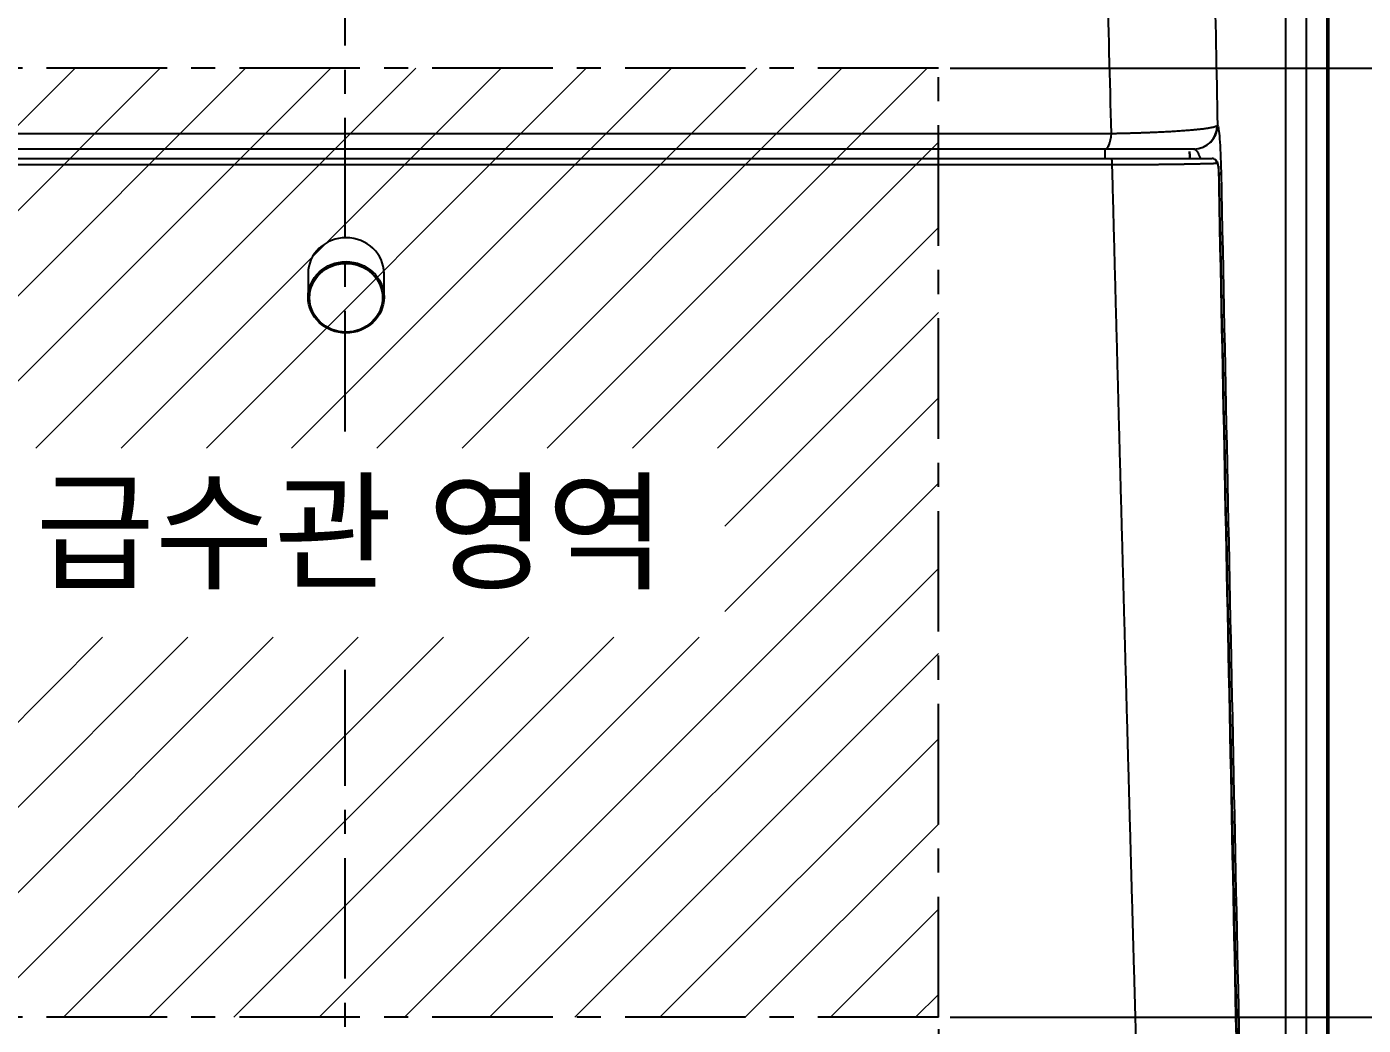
# Model space of a CAD drawing. Header units: millimetres. Extents: x 6110 to 6704, y -2661 to -1821.
# Drawn here: x 6266.3 to 6336.8, y -2487.9 to -2435.3 of the extents above; entities that cross this region are included whole.
import ezdxf

# ---------------------------------------------------------------- set-up
doc = ezdxf.new("R2010")
doc.units = ezdxf.units.MM
doc.header["$LTSCALE"] = 0.1
doc.linetypes.add('CENTERX2', pattern=[101.6, 63.5, -12.7, 12.7, -12.7])
doc.linetypes.add('HIDDEN2', pattern=[4.7625, 3.175, -1.5875])
doc.layers.add('1', color=4, linetype='HIDDEN2', lineweight=13)
doc.layers.add('DIM', color=3, linetype='Continuous', lineweight=9)
doc.layers.add('CENTER', color=1, linetype='CENTERX2')
doc.styles.get("Standard").update_dxf_attribs({"font": 'arial.ttf'})
doc.dimstyles.new('ISO-25', dxfattribs={"dimtxt": 2.5, "dimasz": 2.5, "dimexe": 1.25, "dimexo": 0.625, "dimtad": 1, "dimlfac": 5, "dimtxsty": 'Standard', "dimcen": 2.5, "dimadec": 0, "dimazin": 0, "dimtfac": 1, "dimtmove": 0, "dimatfit": 3, "dimfxl": 0, "dimarcsym": 0})

# ---------------------------------------------------------------- blocks, each defined once
blk = doc.blocks.new('*D82')
at = {"layer": 'Defpoints', "color": 0}
for p in [(6251.882, -2487.467), (6314.382, -2487.467), (6314.382, -2503.068)]:
    blk.add_point(p, dxfattribs=at)
at = {"layer": 'DIM', "color": 0, "lineweight": -2}
for p, q in [((6251.882, -2488.092), (6251.882, -2504.318)), ((6314.382, -2488.092), (6314.382, -2504.318)), ((6256.882, -2503.068), (6309.382, -2503.068))]:
    blk.add_line(p, q, dxfattribs=at)
at = {"layer": 'DIM', "color": 0}
for points in [[(6256.882, -2502.235), (6256.882, -2503.902), (6251.882, -2503.068)], [(6309.382, -2502.235), (6309.382, -2503.902), (6314.382, -2503.068)]]:
    blk.add_solid(points, dxfattribs=at)
at = {"layer": 'DIM', "color": 0, "insert": (6295.442, -2499.89), "char_height": 5, "attachment_point": 5}
blk.add_mtext('250', dxfattribs=at)
blk = doc.blocks.new('*D83')
at = {"layer": 'Defpoints', "color": 0}
for p in [(6314.382, -2487.467), (6360.16, -2487.467), (6311.704, -2532.542)]:
    blk.add_point(p, dxfattribs=at)
at = {"layer": 'DIM', "color": 0, "lineweight": -2}
for p, q in [((6315.007, -2487.467), (6361.41, -2487.467)), ((6360.16, -2527.542), (6360.16, -2492.467)), ((6312.329, -2532.542), (6361.41, -2532.542))]:
    blk.add_line(p, q, dxfattribs=at)
at = {"layer": 'DIM', "color": 0}
for points in [[(6359.327, -2492.467), (6360.993, -2492.467), (6360.16, -2487.467)], [(6359.327, -2527.542), (6360.993, -2527.542), (6360.16, -2532.542)]]:
    blk.add_solid(points, dxfattribs=at)
at = {"layer": 'DIM', "color": 0, "insert": (6356.53, -2510.004), "char_height": 5, "attachment_point": 5, "rotation": 90}
blk.add_mtext('180,3', dxfattribs=at)
blk = doc.blocks.new('*D84')
at = {"layer": 'Defpoints', "color": 0}
for p in [(6314.382, -2437.467), (6360.16, -2437.467), (6314.382, -2487.467)]:
    blk.add_point(p, dxfattribs=at)
at = {"layer": 'DIM', "color": 0, "lineweight": -2}
for p, q in [((6315.007, -2437.467), (6361.41, -2437.467)), ((6360.16, -2482.467), (6360.16, -2442.467)), ((6315.007, -2487.467), (6361.41, -2487.467))]:
    blk.add_line(p, q, dxfattribs=at)
at = {"layer": 'DIM', "color": 0}
for points in [[(6359.327, -2442.467), (6360.993, -2442.467), (6360.16, -2437.467)], [(6359.327, -2482.467), (6360.993, -2482.467), (6360.16, -2487.467)]]:
    blk.add_solid(points, dxfattribs=at)
at = {"layer": 'DIM', "color": 0, "insert": (6356.982, -2462.467), "char_height": 5, "attachment_point": 5, "rotation": 90}
blk.add_mtext('200', dxfattribs=at)
blk = doc.blocks.new('*D85')
at = {"layer": 'Defpoints', "color": 0}
for p in [(6324.46, -2027.378), (6392.692, -2027.378), (6311.704, -2532.542)]:
    blk.add_point(p, dxfattribs=at)
at = {"layer": 'DIM', "color": 0, "lineweight": -2}
for p, q in [((6325.085, -2027.378), (6393.942, -2027.378)), ((6392.692, -2527.542), (6392.692, -2032.378)), ((6312.329, -2532.542), (6393.942, -2532.542))]:
    blk.add_line(p, q, dxfattribs=at)
at = {"layer": 'DIM', "color": 0}
for points in [[(6391.858, -2032.378), (6393.525, -2032.378), (6392.692, -2027.378)], [(6391.858, -2527.542), (6393.525, -2527.542), (6392.692, -2532.542)]]:
    blk.add_solid(points, dxfattribs=at)
at = {"layer": 'DIM', "color": 0, "insert": (6389.062, -2279.96), "char_height": 5, "attachment_point": 5, "rotation": 90}
blk.add_mtext('2020,7', dxfattribs=at)
blk = doc.blocks.new('*D93')
at = {"layer": 'Defpoints', "color": 0}
for p in [(6325.085, -2027.378), (6402.037, -2595.98), (6423.82, -2595.98)]:
    blk.add_point(p, dxfattribs=at)
at = {"layer": 'DIM', "color": 0, "lineweight": -2}
for p, q in [((6325.71, -2027.378), (6425.07, -2027.378)), ((6423.82, -2032.378), (6423.82, -2590.98)), ((6402.662, -2595.98), (6425.07, -2595.98))]:
    blk.add_line(p, q, dxfattribs=at)
at = {"layer": 'DIM', "color": 0}
for points in [[(6422.987, -2032.378), (6424.654, -2032.378), (6423.82, -2027.378)], [(6422.987, -2590.98), (6424.654, -2590.98), (6423.82, -2595.98)]]:
    blk.add_solid(points, dxfattribs=at)
at = {"layer": 'DIM', "color": 0, "insert": (6420.19, -2311.679), "char_height": 5, "attachment_point": 5, "rotation": 90}
blk.add_mtext('2274,4', dxfattribs=at)

msp = doc.modelspace()

# ---------------------------------------------------------------- hatches: boundary and pattern name
at = {"layer": 'DIM'}
h = msp.add_hatch(dxfattribs=at)
h.set_pattern_fill('ANSI31', color=2)
edge = h.paths.add_edge_path()
edge.add_line((6619.617, -2595.98), (6619.617, -1962.206))
edge.add_line((6634.617, -1966.11), (6619.617, -1966.11))
edge.add_line((6634.617, -2610.98), (6634.617, -1966.11))
edge.add_line((6634.617, -2610.98), (6184.457, -2610.98))
edge.add_line((6619.617, -2595.98), (6184.457, -2595.98))
edge.add_line((6184.457, -2610.98), (6184.457, -2595.98))

# ---------------------------------------------------------------- linework, layer by layer
at = {"layer": '1', "color": 7, "linetype": 'Continuous', "lineweight": -3}
for p, q in [((6332.686, -2517.795), (6332.686, -2399.48)), ((6333.768, -2400.726), (6333.768, -2517.795)), ((6334.85, -2404.019), (6334.85, -2518.039)), ((6334.939, -2404.249), (6334.939, -2518.039)), ((6242.787, -2440.908), (6323.502, -2440.908)), ((6242.808, -2442.23), (6323.48, -2442.23)), ((6323.178, -2441.73), (6243.107, -2441.73)), ((6323.545, -2442.566), (6242.743, -2442.566)), ((6281.172, -2448.282), (6281.172, -2449.539)), ((6285.172, -2449.539), (6285.172, -2448.282))]:
    msp.add_line(p, q, dxfattribs=at)
for centre, major_axis, ratio, start_param, end_param in [((6323.178, -2440.48), (0, 1.25), 0.275706, 3.141593, 4.363323), ((6327.829, -2440.48), (0, 1.25), 0.996726, 3.141593, 4.701381), ((6327.843, -2440.485), (0.841, 0.925), 0.997501, 3.896883, 5.448953), ((6323.48, -2442.48), (0, 0.25), 0.277139, 4.363323, 6.283185), ((6328.804, -2442.48), (0, 0.25), 0.989325, 4.676273, 6.283185), ((6328.031, -2442.948), (-1.25, -0.026), 0.365029, 2.73844, 3.085348), ((6283.172, -2448.282), (2, 0), 0.939693, 1.570796, 3.141593), ((6283.172, -2448.282), (2, 0), 0.939693, 0, 1.570796)]:
    msp.add_ellipse(centre, major_axis=major_axis, ratio=ratio, start_param=start_param, end_param=end_param, dxfattribs=at)
for centre, major_axis in [((6283.172, -2449.539), (-2, 0)), ((6283.172, -2449.565), (1.925, 0))]:
    msp.add_ellipse(centre, major_axis=major_axis, ratio=0.939693, dxfattribs=at)
for points, degree in [([(6323.502, -2440.908), (6323.427, -2438.069), (6323.353, -2435.229), (6323.28, -2432.388)], 3), ([(6328.92, -2431.98), (6328.977, -2434.815), (6329.034, -2437.651), (6329.091, -2440.485)], 3), ([(6329.075, -2440.494), (6329.082, -2440.49), (6329.087, -2440.487), (6329.091, -2440.485)], 3), ([(6323.146, -2441.73), (6323.15, -2441.897), (6323.155, -2442.064), (6323.159, -2442.231)], 3), ([(6327.629, -2442.231), (6327.626, -2442.105), (6327.623, -2441.979), (6327.621, -2441.853)], 3), ([(6327.863, -2441.734), (6327.853, -2441.732), (6327.841, -2441.73), (6327.829, -2441.73)], 3), ([(6329.127, -2442.572), (6329.114, -2442.402), (6329, -2442.31)], 2), ([(6329.198, -2443.796), (6329.187, -2443.258), (6329.163, -2442.839), (6329.135, -2442.632)], 3), ([(6329.135, -2442.632), (6329.595, -2465.429), (6330.059, -2488.196), (6330.531, -2510.9)], 3), ([(6329.279, -2442.948), (6329.729, -2464.834), (6330.184, -2486.68), (6330.649, -2508.448)], 3), ([(6330.558, -2508.796), (6330.096, -2487.194), (6329.644, -2465.515), (6329.198, -2443.796)], 3)]:
    msp.add_open_spline(points, degree=degree, dxfattribs=at)
for points, knots in [([(6323.502, -2440.908), (6323.508, -2440.908), (6323.522, -2440.908), (6323.542, -2440.907), (6323.563, -2440.907), (6323.583, -2440.906), (6323.603, -2440.906), (6323.624, -2440.906), (6323.644, -2440.905), (6323.664, -2440.905), (6323.685, -2440.904), (6323.705, -2440.904), (6323.726, -2440.904), (6323.746, -2440.903), (6323.766, -2440.903), (6323.787, -2440.902), (6323.807, -2440.902), (6323.828, -2440.901), (6323.848, -2440.901), (6323.868, -2440.901), (6323.889, -2440.9), (6323.909, -2440.9), (6323.929, -2440.899), (6323.95, -2440.899), (6323.97, -2440.898), (6323.991, -2440.898), (6324.011, -2440.897), (6324.031, -2440.897), (6324.052, -2440.896), (6324.072, -2440.896), (6324.092, -2440.895), (6324.113, -2440.895), (6324.133, -2440.894), (6324.154, -2440.894), (6324.174, -2440.893), (6324.194, -2440.893), (6324.215, -2440.892), (6324.235, -2440.892), (6324.255, -2440.891), (6324.276, -2440.891), (6324.296, -2440.89), (6324.316, -2440.89), (6324.336, -2440.889), (6324.357, -2440.889), (6324.377, -2440.888), (6324.397, -2440.888), (6324.418, -2440.887), (6324.438, -2440.887), (6324.458, -2440.886), (6324.478, -2440.885), (6324.498, -2440.885), (6324.519, -2440.884), (6324.539, -2440.884), (6324.559, -2440.883), (6324.579, -2440.883), (6324.599, -2440.882), (6324.62, -2440.881), (6324.64, -2440.881), (6324.66, -2440.88), (6324.68, -2440.88), (6324.7, -2440.879), (6324.72, -2440.878), (6324.74, -2440.878), (6324.76, -2440.877), (6324.781, -2440.876), (6324.801, -2440.876), (6324.821, -2440.875), (6324.841, -2440.875), (6324.861, -2440.874), (6324.881, -2440.873), (6324.901, -2440.873), (6324.921, -2440.872), (6324.941, -2440.871), (6324.96, -2440.871), (6324.98, -2440.87), (6325, -2440.869), (6325.02, -2440.869), (6325.04, -2440.868), (6325.06, -2440.867), (6325.08, -2440.867), (6325.099, -2440.866), (6325.119, -2440.865), (6325.139, -2440.865), (6325.159, -2440.864), (6325.179, -2440.863), (6325.198, -2440.862), (6325.218, -2440.862), (6325.238, -2440.861), (6325.257, -2440.86), (6325.277, -2440.86), (6325.296, -2440.859), (6325.316, -2440.858), (6325.336, -2440.857), (6325.355, -2440.857), (6325.375, -2440.856), (6325.394, -2440.855), (6325.414, -2440.854), (6325.433, -2440.854), (6325.452, -2440.853), (6325.472, -2440.852), (6325.491, -2440.851), (6325.511, -2440.851), (6325.53, -2440.85), (6325.549, -2440.849), (6325.568, -2440.848), (6325.588, -2440.847), (6325.607, -2440.847), (6325.626, -2440.846), (6325.762, -2440.84), (6326.012, -2440.829), (6326.369, -2440.812), (6326.717, -2440.792), (6327.055, -2440.771), (6327.311, -2440.753), (6327.496, -2440.739), (6327.618, -2440.729), (6327.741, -2440.718), (6327.863, -2440.707), (6327.984, -2440.696), (6328.104, -2440.683), (6328.221, -2440.67), (6328.334, -2440.657), (6328.443, -2440.642), (6328.525, -2440.631), (6328.588, -2440.621), (6328.637, -2440.613), (6328.696, -2440.603), (6328.761, -2440.591), (6328.829, -2440.577), (6328.877, -2440.566), (6328.908, -2440.558), (6328.923, -2440.554), (6328.937, -2440.55), (6328.95, -2440.546), (6328.962, -2440.543), (6328.973, -2440.539), (6328.984, -2440.536), (6328.994, -2440.532), (6329.003, -2440.529), (6329.012, -2440.526), (6329.02, -2440.522), (6329.028, -2440.519), (6329.035, -2440.516), (6329.042, -2440.513), (6329.048, -2440.51), (6329.053, -2440.507), (6329.058, -2440.505), (6329.063, -2440.502), (6329.067, -2440.499), (6329.071, -2440.497), (6329.074, -2440.495), (6329.075, -2440.494)], [0, 0, 0, 0, 0.002226, 0.004455, 0.006686, 0.008919, 0.011154, 0.013392, 0.015632, 0.017874, 0.020118, 0.022365, 0.024613, 0.026864, 0.029117, 0.031373, 0.03363, 0.03589, 0.038152, 0.040416, 0.042682, 0.044951, 0.047221, 0.049494, 0.051769, 0.054046, 0.056325, 0.058607, 0.06089, 0.063176, 0.065463, 0.067753, 0.070045, 0.072339, 0.074635, 0.076934, 0.079234, 0.081536, 0.083841, 0.086147, 0.088456, 0.090767, 0.09308, 0.095394, 0.097711, 0.10003, 0.102351, 0.104674, 0.106999, 0.109326, 0.111655, 0.113986, 0.116319, 0.118654, 0.120991, 0.123329, 0.12567, 0.128013, 0.130358, 0.132705, 0.135053, 0.137404, 0.139756, 0.142111, 0.144467, 0.146825, 0.149185, 0.151547, 0.153911, 0.156277, 0.158645, 0.161014, 0.163386, 0.165759, 0.168134, 0.170511, 0.172889, 0.17527, 0.177652, 0.180036, 0.182422, 0.18481, 0.187199, 0.189591, 0.191984, 0.194378, 0.196775, 0.199173, 0.201573, 0.203975, 0.206378, 0.208784, 0.21119, 0.213599, 0.216009, 0.218421, 0.220835, 0.22325, 0.225667, 0.228085, 0.230505, 0.232927, 0.235351, 0.237776, 0.240202, 0.242631, 0.24506, 0.247492, 0.249925, 0.296695, 0.345088, 0.395054, 0.446528, 0.499433, 0.520392, 0.542281, 0.565089, 0.588809, 0.613426, 0.638927, 0.665294, 0.69251, 0.720552, 0.749395, 0.761011, 0.776374, 0.79545, 0.818194, 0.844545, 0.874426, 0.881855, 0.889134, 0.896266, 0.90325, 0.910087, 0.916779, 0.923324, 0.929724, 0.93598, 0.942092, 0.948061, 0.953887, 0.959571, 0.965114, 0.970515, 0.975777, 0.980898, 0.985881, 0.990725, 0.995431, 1, 1, 1, 1]), ([(6329.091, -2440.485), (6329.132, -2440.522), (6329.171, -2440.766), (6329.238, -2441.621), (6329.264, -2442.228), (6329.279, -2442.948)], [0, 0, 0, 0, 0.5, 0.5, 1, 1, 1, 1]), ([(6327.829, -2441.73), (6327.72, -2441.73), (6327.235, -2441.73), (6325.601, -2441.73), (6324.474, -2441.73), (6323.178, -2441.73)], [0, 0, 0, 0, 0.5, 0.5, 1, 1, 1, 1]), ([(6323.48, -2442.23), (6324.892, -2442.23), (6326.143, -2442.23), (6327.994, -2442.23), (6328.591, -2442.23), (6328.804, -2442.23)], [0, 0, 0, 0, 0.5, 0.5, 1, 1, 1, 1]), ([(6327.66, -2442.213), (6327.659, -2442.194), (6327.658, -2442.175), (6327.655, -2442.144), (6327.654, -2442.132), (6327.652, -2442.107), (6327.651, -2442.094), (6327.645, -2442.035), (6327.64, -2441.992), (6327.631, -2441.915), (6327.626, -2441.882), (6327.621, -2441.853)], [0, 0, 0, 0, 0.119912, 0.119912, 0.207921, 0.207921, 0.29593, 0.29593, 0.647965, 0.647965, 1, 1, 1, 1]), ([(6328.2, -2442.227), (6328.2, -2442.226), (6328.198, -2442.222), (6328.196, -2442.215), (6328.193, -2442.207), (6328.19, -2442.199), (6328.18, -2442.168), (6328.16, -2442.116), (6328.131, -2442.046), (6328.1, -2441.98), (6328.066, -2441.919), (6328.042, -2441.882), (6328.028, -2441.863), (6328.026, -2441.859), (6328.023, -2441.855), (6328.02, -2441.851), (6328.017, -2441.848), (6328.014, -2441.844), (6328.011, -2441.84), (6328.008, -2441.836), (6328.004, -2441.832), (6328.001, -2441.828), (6327.997, -2441.824), (6327.994, -2441.82), (6327.99, -2441.816), (6327.987, -2441.812), (6327.983, -2441.808), (6327.979, -2441.804), (6327.975, -2441.8), (6327.971, -2441.796), (6327.967, -2441.792), (6327.963, -2441.789), (6327.958, -2441.785), (6327.954, -2441.781), (6327.95, -2441.778), (6327.945, -2441.774), (6327.941, -2441.771), (6327.936, -2441.767), (6327.931, -2441.764), (6327.927, -2441.761), (6327.922, -2441.758), (6327.917, -2441.755), (6327.912, -2441.752), (6327.907, -2441.749), (6327.902, -2441.747), (6327.896, -2441.744), (6327.891, -2441.742), (6327.886, -2441.74), (6327.88, -2441.738), (6327.875, -2441.737), (6327.869, -2441.735), (6327.865, -2441.734), (6327.863, -2441.734)], [0, 0, 0, 0, 0.003847, 0.012939, 0.022052, 0.031184, 0.040336, 0.126762, 0.217852, 0.313625, 0.414096, 0.51928, 0.52709, 0.535115, 0.543356, 0.551812, 0.560484, 0.569372, 0.578475, 0.587794, 0.597328, 0.607079, 0.617045, 0.627226, 0.637624, 0.648237, 0.659066, 0.670111, 0.681372, 0.692849, 0.704541, 0.71645, 0.728574, 0.740915, 0.753471, 0.766244, 0.779232, 0.792437, 0.805857, 0.819494, 0.833347, 0.847416, 0.861701, 0.876202, 0.89092, 0.905854, 0.921004, 0.93637, 0.951953, 0.967752, 0.983768, 1, 1, 1, 1]), ([(6329.052, -2442.49), (6329.051, -2442.49), (6329.048, -2442.49), (6329.045, -2442.49), (6329.041, -2442.49), (6329.038, -2442.491), (6329.034, -2442.491), (6329.03, -2442.491), (6329.027, -2442.491), (6329.023, -2442.492), (6329.019, -2442.492), (6329.015, -2442.492), (6329.011, -2442.493), (6329.007, -2442.493), (6329.003, -2442.493), (6328.999, -2442.493), (6328.994, -2442.494), (6328.99, -2442.494), (6328.986, -2442.494), (6328.981, -2442.495), (6328.977, -2442.495), (6328.972, -2442.495), (6328.967, -2442.495), (6328.963, -2442.496), (6328.958, -2442.496), (6328.953, -2442.496), (6328.948, -2442.497), (6328.943, -2442.497), (6328.938, -2442.497), (6328.933, -2442.498), (6328.928, -2442.498), (6328.922, -2442.498), (6328.917, -2442.499), (6328.912, -2442.499), (6328.906, -2442.499), (6328.901, -2442.499), (6328.895, -2442.5), (6328.89, -2442.5), (6328.884, -2442.5), (6328.878, -2442.501), (6328.872, -2442.501), (6328.866, -2442.501), (6328.86, -2442.502), (6328.854, -2442.502), (6328.848, -2442.502), (6328.842, -2442.503), (6328.836, -2442.503), (6328.83, -2442.503), (6328.823, -2442.503), (6328.817, -2442.504), (6328.81, -2442.504), (6328.804, -2442.504), (6328.797, -2442.505), (6328.79, -2442.505), (6328.784, -2442.505), (6328.777, -2442.506), (6328.77, -2442.506), (6328.763, -2442.506), (6328.756, -2442.506), (6328.749, -2442.507), (6328.742, -2442.507), (6328.734, -2442.507), (6328.727, -2442.507), (6328.72, -2442.508), (6328.712, -2442.508), (6328.705, -2442.508), (6328.697, -2442.508), (6328.689, -2442.509), (6328.682, -2442.509), (6328.674, -2442.509), (6328.666, -2442.509), (6328.658, -2442.51), (6328.65, -2442.51), (6328.642, -2442.51), (6328.634, -2442.51), (6328.626, -2442.511), (6328.618, -2442.511), (6328.609, -2442.511), (6328.601, -2442.511), (6328.593, -2442.511), (6328.584, -2442.512), (6328.575, -2442.512), (6328.567, -2442.512), (6328.558, -2442.512), (6328.549, -2442.512), (6328.54, -2442.513), (6328.532, -2442.513), (6328.523, -2442.513), (6328.514, -2442.513), (6328.504, -2442.513), (6328.495, -2442.513), (6328.486, -2442.514), (6328.477, -2442.514), (6328.467, -2442.514), (6328.458, -2442.514), (6328.448, -2442.514), (6328.439, -2442.514), (6328.423, -2442.514), (6328.4, -2442.514), (6328.37, -2442.515), (6328.34, -2442.515), (6328.309, -2442.516), (6328.277, -2442.516), (6328.245, -2442.517), (6328.212, -2442.517), (6328.179, -2442.518), (6328.145, -2442.519), (6328.11, -2442.519), (6328.075, -2442.52), (6328.039, -2442.521), (6328.003, -2442.522), (6327.966, -2442.523), (6327.929, -2442.523), (6327.891, -2442.524), (6327.852, -2442.525), (6327.813, -2442.526), (6327.773, -2442.527), (6327.733, -2442.528), (6327.692, -2442.529), (6327.65, -2442.529), (6327.609, -2442.53), (6327.566, -2442.531), (6327.523, -2442.532), (6327.479, -2442.533), (6327.435, -2442.533), (6327.391, -2442.534), (6327.346, -2442.535), (6327.3, -2442.536), (6327.258, -2442.536), (6327.221, -2442.537), (6327.187, -2442.537), (6327.154, -2442.538), (6327.12, -2442.538), (6327.086, -2442.539), (6327.052, -2442.539), (6327.017, -2442.54), (6326.983, -2442.54), (6326.948, -2442.541), (6326.913, -2442.541), (6326.878, -2442.542), (6326.843, -2442.542), (6326.807, -2442.543), (6326.772, -2442.543), (6326.736, -2442.544), (6326.7, -2442.544), (6326.664, -2442.545), (6326.627, -2442.545), (6326.591, -2442.546), (6326.554, -2442.546), (6326.517, -2442.547), (6326.48, -2442.547), (6326.443, -2442.548), (6326.406, -2442.548), (6326.369, -2442.549), (6326.331, -2442.549), (6326.294, -2442.55), (6326.256, -2442.55), (6326.218, -2442.551), (6326.18, -2442.551), (6326.142, -2442.551), (6326.104, -2442.552), (6326.065, -2442.552), (6326.027, -2442.553), (6325.988, -2442.553), (6325.949, -2442.554), (6325.911, -2442.554), (6325.872, -2442.554), (6325.833, -2442.555), (6325.794, -2442.555), (6325.755, -2442.555), (6325.715, -2442.556), (6325.676, -2442.556), (6325.637, -2442.557), (6325.597, -2442.557), (6325.557, -2442.557), (6325.518, -2442.557), (6325.478, -2442.558), (6325.438, -2442.558), (6325.398, -2442.558), (6325.359, -2442.559), (6325.319, -2442.559), (6325.279, -2442.559), (6325.239, -2442.559), (6325.198, -2442.56), (6325.158, -2442.56), (6325.118, -2442.56), (6325.078, -2442.56), (6325.038, -2442.561), (6324.997, -2442.561), (6324.957, -2442.561), (6324.917, -2442.561), (6324.876, -2442.561), (6324.836, -2442.562), (6324.795, -2442.562), (6324.755, -2442.562), (6324.714, -2442.562), (6324.674, -2442.562), (6324.633, -2442.562), (6324.593, -2442.563), (6324.552, -2442.563), (6324.512, -2442.563), (6324.471, -2442.563), (6324.431, -2442.563), (6324.39, -2442.563), (6324.35, -2442.563), (6324.309, -2442.564), (6324.269, -2442.564), (6324.228, -2442.564), (6324.188, -2442.564), (6324.148, -2442.564), (6324.107, -2442.564), (6324.067, -2442.564), (6324.026, -2442.564), (6323.986, -2442.565), (6323.946, -2442.565), (6323.906, -2442.565), (6323.865, -2442.565), (6323.825, -2442.565), (6323.785, -2442.565), (6323.745, -2442.565), (6323.705, -2442.565), (6323.665, -2442.566), (6323.625, -2442.566), (6323.585, -2442.566), (6323.558, -2442.566), (6323.545, -2442.566)], [0, 0, 0, 0, 0.002536, 0.005074, 0.007613, 0.010154, 0.012697, 0.015242, 0.017789, 0.020337, 0.022887, 0.025438, 0.027991, 0.030546, 0.033103, 0.035661, 0.038221, 0.040783, 0.043346, 0.045911, 0.048477, 0.051046, 0.053615, 0.056187, 0.05876, 0.061334, 0.06391, 0.066488, 0.069067, 0.071648, 0.074231, 0.076815, 0.0794, 0.081987, 0.084576, 0.087166, 0.089758, 0.092351, 0.094945, 0.097541, 0.100139, 0.102738, 0.105338, 0.10794, 0.110544, 0.113148, 0.115754, 0.118362, 0.120971, 0.123581, 0.126193, 0.128806, 0.131421, 0.134037, 0.136654, 0.139273, 0.141893, 0.144514, 0.147136, 0.14976, 0.152386, 0.155012, 0.15764, 0.160269, 0.162899, 0.165531, 0.168163, 0.170797, 0.173433, 0.176069, 0.178707, 0.181345, 0.183985, 0.186627, 0.189269, 0.191912, 0.194557, 0.197203, 0.19985, 0.202498, 0.205147, 0.207797, 0.210449, 0.213101, 0.215755, 0.218409, 0.221065, 0.223721, 0.226379, 0.229038, 0.231697, 0.234358, 0.23702, 0.239682, 0.242346, 0.24501, 0.247676, 0.250342, 0.258317, 0.266299, 0.274288, 0.282283, 0.290285, 0.298292, 0.306306, 0.314326, 0.32235, 0.33038, 0.338415, 0.346455, 0.354498, 0.362546, 0.370598, 0.378653, 0.386711, 0.394772, 0.402836, 0.410903, 0.418971, 0.427041, 0.435113, 0.443186, 0.45126, 0.459334, 0.467409, 0.475484, 0.483558, 0.491632, 0.499705, 0.505446, 0.511179, 0.516902, 0.522617, 0.528323, 0.534019, 0.539707, 0.545385, 0.551054, 0.556714, 0.562364, 0.568004, 0.573634, 0.579255, 0.584866, 0.590467, 0.596058, 0.601639, 0.607209, 0.612769, 0.618319, 0.623858, 0.629387, 0.634905, 0.640412, 0.645908, 0.651393, 0.656868, 0.662331, 0.667783, 0.673224, 0.678654, 0.684072, 0.689479, 0.694874, 0.700258, 0.705629, 0.71099, 0.716338, 0.721675, 0.726999, 0.732312, 0.737612, 0.742901, 0.748177, 0.753441, 0.758693, 0.763932, 0.769159, 0.774373, 0.779575, 0.784764, 0.78994, 0.795104, 0.800255, 0.805394, 0.810519, 0.815632, 0.820731, 0.825818, 0.830892, 0.835952, 0.840999, 0.846034, 0.851055, 0.856063, 0.861057, 0.866038, 0.871006, 0.875961, 0.880902, 0.885829, 0.890744, 0.895644, 0.900531, 0.905405, 0.910265, 0.915112, 0.919944, 0.924764, 0.929569, 0.934361, 0.939139, 0.943903, 0.948654, 0.953391, 0.958114, 0.962823, 0.967519, 0.9722, 0.976868, 0.981522, 0.986162, 0.990789, 0.995401, 1, 1, 1, 1]), ([(6325.471, -2511.566), (6325.466, -2511.411), (6325.457, -2511.1), (6325.443, -2510.633), (6325.429, -2510.165), (6325.415, -2509.696), (6325.401, -2509.227), (6325.387, -2508.756), (6325.373, -2508.285), (6325.359, -2507.813), (6325.345, -2507.34), (6325.331, -2506.866), (6325.317, -2506.392), (6325.303, -2505.916), (6325.289, -2505.44), (6325.275, -2504.962), (6325.261, -2504.484), (6325.247, -2504.005), (6325.233, -2503.525), (6325.219, -2503.045), (6325.205, -2502.563), (6325.191, -2502.08), (6325.176, -2501.597), (6325.162, -2501.113), (6325.148, -2500.628), (6325.134, -2500.142), (6325.12, -2499.655), (6325.106, -2499.167), (6325.092, -2498.679), (6325.077, -2498.189), (6325.063, -2497.699), (6325.049, -2497.208), (6325.035, -2496.716), (6325.021, -2496.223), (6325.006, -2495.729), (6324.992, -2495.235), (6324.978, -2494.739), (6324.964, -2494.243), (6324.949, -2493.746), (6324.935, -2493.248), (6324.921, -2492.749), (6324.906, -2492.249), (6324.892, -2491.748), (6324.878, -2491.247), (6324.863, -2490.744), (6324.849, -2490.241), (6324.835, -2489.737), (6324.82, -2489.232), (6324.806, -2488.726), (6324.792, -2488.219), (6324.777, -2487.712), (6324.763, -2487.203), (6324.748, -2486.694), (6324.734, -2486.184), (6324.72, -2485.673), (6324.705, -2485.161), (6324.691, -2484.648), (6324.676, -2484.135), (6324.662, -2483.62), (6324.647, -2483.105), (6324.633, -2482.588), (6324.618, -2482.071), (6324.604, -2481.553), (6324.589, -2481.035), (6324.574, -2480.515), (6324.56, -2479.994), (6324.545, -2479.473), (6324.531, -2478.951), (6324.516, -2478.427), (6324.502, -2477.903), (6324.487, -2477.379), (6324.472, -2476.853), (6324.458, -2476.326), (6324.443, -2475.799), (6324.428, -2475.27), (6324.414, -2474.741), (6324.399, -2474.211), (6324.384, -2473.68), (6324.37, -2473.148), (6324.355, -2472.616), (6324.34, -2472.082), (6324.325, -2471.548), (6324.311, -2471.012), (6324.296, -2470.476), (6324.281, -2469.939), (6324.266, -2469.401), (6324.252, -2468.863), (6324.237, -2468.323), (6324.222, -2467.782), (6324.207, -2467.241), (6324.192, -2466.699), (6324.177, -2466.156), (6324.163, -2465.612), (6324.148, -2465.067), (6324.133, -2464.522), (6324.118, -2463.975), (6324.103, -2463.428), (6324.088, -2462.879), (6324.073, -2462.33), (6324.058, -2461.78), (6324.043, -2461.229), (6324.028, -2460.678), (6324.013, -2460.125), (6323.998, -2459.572), (6323.983, -2459.017), (6323.968, -2458.462), (6323.953, -2457.906), (6323.938, -2457.349), (6323.923, -2456.791), (6323.908, -2456.233), (6323.893, -2455.673), (6323.878, -2455.113), (6323.863, -2454.552), (6323.848, -2453.99), (6323.833, -2453.427), (6323.818, -2452.863), (6323.803, -2452.298), (6323.788, -2451.732), (6323.773, -2451.166), (6323.758, -2450.599), (6323.742, -2450.031), (6323.727, -2449.462), (6323.712, -2448.892), (6323.697, -2448.321), (6323.682, -2447.749), (6323.667, -2447.177), (6323.651, -2446.603), (6323.636, -2446.029), (6323.621, -2445.454), (6323.606, -2444.878), (6323.591, -2444.301), (6323.575, -2443.724), (6323.56, -2443.145), (6323.55, -2442.759), (6323.545, -2442.566)], [0, 0, 0, 0, 0.006772, 0.013556, 0.020352, 0.02716, 0.033981, 0.040814, 0.04766, 0.054517, 0.061387, 0.068269, 0.075164, 0.08207, 0.088989, 0.09592, 0.102864, 0.10982, 0.116788, 0.123768, 0.13076, 0.137765, 0.144782, 0.151812, 0.158853, 0.165907, 0.172973, 0.180052, 0.187142, 0.194245, 0.201361, 0.208488, 0.215628, 0.22278, 0.229944, 0.237121, 0.24431, 0.251511, 0.258725, 0.26595, 0.273188, 0.280439, 0.287701, 0.294976, 0.302263, 0.309562, 0.316874, 0.324198, 0.331534, 0.338883, 0.346244, 0.353617, 0.361002, 0.368399, 0.375809, 0.383231, 0.390666, 0.398113, 0.405572, 0.413043, 0.420526, 0.428022, 0.43553, 0.443051, 0.450583, 0.458128, 0.465686, 0.473255, 0.480837, 0.488431, 0.496037, 0.503656, 0.511287, 0.51893, 0.526585, 0.534253, 0.541933, 0.549626, 0.55733, 0.565047, 0.572776, 0.580518, 0.588271, 0.596037, 0.603816, 0.611606, 0.619409, 0.627224, 0.635052, 0.642891, 0.650743, 0.658608, 0.666484, 0.674373, 0.682274, 0.690188, 0.698113, 0.706051, 0.714001, 0.721964, 0.729939, 0.737926, 0.745925, 0.753937, 0.761961, 0.769997, 0.778046, 0.786107, 0.79418, 0.802265, 0.810363, 0.818473, 0.826595, 0.834729, 0.842876, 0.851035, 0.859207, 0.86739, 0.875586, 0.883795, 0.892015, 0.900248, 0.908493, 0.91675, 0.92502, 0.933302, 0.941596, 0.949903, 0.958222, 0.966553, 0.974896, 0.983252, 0.99162, 1, 1, 1, 1]), ([(6329.135, -2442.632), (6329.135, -2442.632), (6329.135, -2442.632), (6329.135, -2442.632), (6329.135, -2442.632), (6329.135, -2442.632), (6329.135, -2442.631), (6329.134, -2442.631), (6329.134, -2442.631), (6329.134, -2442.63), (6329.134, -2442.63), (6329.134, -2442.63), (6329.134, -2442.629), (6329.134, -2442.629), (6329.134, -2442.628), (6329.134, -2442.627), (6329.134, -2442.627), (6329.134, -2442.626), (6329.134, -2442.625), (6329.134, -2442.625), (6329.133, -2442.624), (6329.133, -2442.623), (6329.133, -2442.622), (6329.133, -2442.621), (6329.133, -2442.62), (6329.133, -2442.619), (6329.133, -2442.618), (6329.132, -2442.617), (6329.132, -2442.616), (6329.132, -2442.615), (6329.132, -2442.613), (6329.131, -2442.608), (6329.13, -2442.603), (6329.128, -2442.593), (6329.125, -2442.581), (6329.122, -2442.567), (6329.118, -2442.554), (6329.113, -2442.542), (6329.109, -2442.531), (6329.105, -2442.523), (6329.102, -2442.518), (6329.099, -2442.515), (6329.097, -2442.511), (6329.094, -2442.508), (6329.092, -2442.505), (6329.089, -2442.503), (6329.087, -2442.5), (6329.084, -2442.498), (6329.081, -2442.496), (6329.078, -2442.495), (6329.075, -2442.493), (6329.072, -2442.492), (6329.069, -2442.491), (6329.066, -2442.49), (6329.062, -2442.49), (6329.059, -2442.489), (6329.055, -2442.489), (6329.053, -2442.489), (6329.052, -2442.49)], [0, 0, 0, 0, 0.000206, 0.000548, 0.001029, 0.001649, 0.002407, 0.003305, 0.004342, 0.005518, 0.006833, 0.008288, 0.009882, 0.011616, 0.013489, 0.015502, 0.017654, 0.019946, 0.022377, 0.024948, 0.027659, 0.030509, 0.033499, 0.036628, 0.039897, 0.043306, 0.046854, 0.050543, 0.054371, 0.058339, 0.062447, 0.083237, 0.104073, 0.124956, 0.187359, 0.250048, 0.31232, 0.374716, 0.43727, 0.50002, 0.52747, 0.554942, 0.582441, 0.609969, 0.637528, 0.665123, 0.692755, 0.720427, 0.748143, 0.775905, 0.803717, 0.831579, 0.859497, 0.887472, 0.915507, 0.943605, 0.971768, 1, 1, 1, 1])]:
    msp.add_open_spline(points, degree=3, knots=knots, dxfattribs=at)
at = {"layer": 'CENTER'}
for p, q in [((6283.132, -2456.602), (6283.132, -2143.425)), ((6314.382, -2437.467), (6251.882, -2437.467)), ((6314.382, -2487.467), (6314.382, -2437.467)), ((6283.132, -2536.228), (6283.132, -2469.172)), ((6314.382, -2487.467), (6251.882, -2487.467))]:
    msp.add_line(p, q, dxfattribs=at)
at = {"layer": 'DIM', "color": 1}
for p, q in [((6251.882, -2454.476), (6268.892, -2437.467)), ((6251.882, -2458.966), (6273.382, -2437.467)), ((6251.882, -2463.456), (6277.872, -2437.467)), ((6251.882, -2467.946), (6282.362, -2437.467)), ((6266.831, -2457.488), (6286.852, -2437.467)), ((6271.321, -2457.488), (6291.342, -2437.467)), ((6275.811, -2457.488), (6295.832, -2437.467)), ((6280.301, -2457.488), (6300.322, -2437.467)), ((6284.791, -2457.488), (6304.813, -2437.467)), ((6289.282, -2457.488), (6309.303, -2437.467)), ((6293.772, -2457.488), (6313.793, -2437.467)), ((6298.262, -2457.488), (6314.382, -2441.367)), ((6302.752, -2457.488), (6314.382, -2445.857)), ((6303.126, -2461.604), (6314.382, -2450.348)), ((6303.126, -2466.095), (6314.382, -2454.838)), ((6286.243, -2487.467), (6314.382, -2459.328)), ((6290.734, -2487.467), (6314.382, -2463.818)), ((6251.882, -2485.907), (6270.344, -2467.446)), ((6254.813, -2487.467), (6274.834, -2467.446)), ((6259.303, -2487.467), (6279.324, -2467.446)), ((6263.793, -2487.467), (6283.814, -2467.446)), ((6268.283, -2487.467), (6288.304, -2467.446)), ((6272.773, -2487.467), (6292.794, -2467.446)), ((6277.263, -2487.467), (6297.284, -2467.446)), ((6281.753, -2487.467), (6301.774, -2467.446)), ((6295.224, -2487.467), (6314.382, -2468.308)), ((6299.714, -2487.467), (6314.382, -2472.798)), ((6304.204, -2487.467), (6314.382, -2477.288)), ((6308.694, -2487.467), (6314.382, -2481.778)), ((6313.184, -2487.467), (6314.382, -2486.269))]:
    msp.add_line(p, q, dxfattribs=at)

# ---------------------------------------------------------------- texts
at = {"layer": 'DIM', "insert": (6266.817, -2459.394), "char_height": 5, "attachment_point": 1}
msp.add_mtext_dynamic_manual_height_columns('{\\fGulim|b0|i0|c129|p50;급수관 영역}', width=41.79645, gutter_width=12.5, heights=[0], dxfattribs=at)

# ---------------------------------------------------------------- dimensions: what is measured, and where the dimension line sits
at = {"layer": 'DIM'}
for base, p1, p2, picture, middle in [((6392.692, -2027.378), (6311.704, -2532.542), (6324.46, -2027.378), '*D85', (6389.062, -2279.96)), ((6423.82, -2595.98), (6325.085, -2027.378), (6402.037, -2595.98), '*D93', (6420.19, -2311.679)), ((6360.16, -2437.467), (6314.382, -2487.467), (6314.382, -2437.467), '*D84', (6356.982, -2462.467)), ((6360.16, -2487.467), (6311.704, -2532.542), (6314.382, -2487.467), '*D83', (6356.53, -2510.004))]:
    dim = msp.add_linear_dim(base=base, p1=p1, p2=p2, angle=90, dimstyle='ISO-25', override={"dimtxt": 5, "dimasz": 5, "dimdec": 1, "dimlfac": 4, "dimadec": 1, "dimtdec": 1, "dimfxl": 1.25, "dimtfill": 1}, dxfattribs=at)
    dim.commit()
    dim.dimension.update_dxf_attribs({"geometry": picture, "text_midpoint": middle})
dim = msp.add_linear_dim(base=(6314.382, -2503.068), p1=(6251.882, -2487.467), p2=(6314.382, -2487.467), dimstyle='ISO-25', override={"dimtxt": 5, "dimasz": 5, "dimdec": 1, "dimlfac": 4, "dimadec": 1, "dimtdec": 1, "dimfxl": 1.25, "dimtfill": 1}, dxfattribs=at)
dim.commit()
dim.dimension.update_dxf_attribs({"geometry": '*D82', "text_midpoint": (6295.442, -2503.068), "dimtype": 160})

doc.saveas('drawing.dxf')
